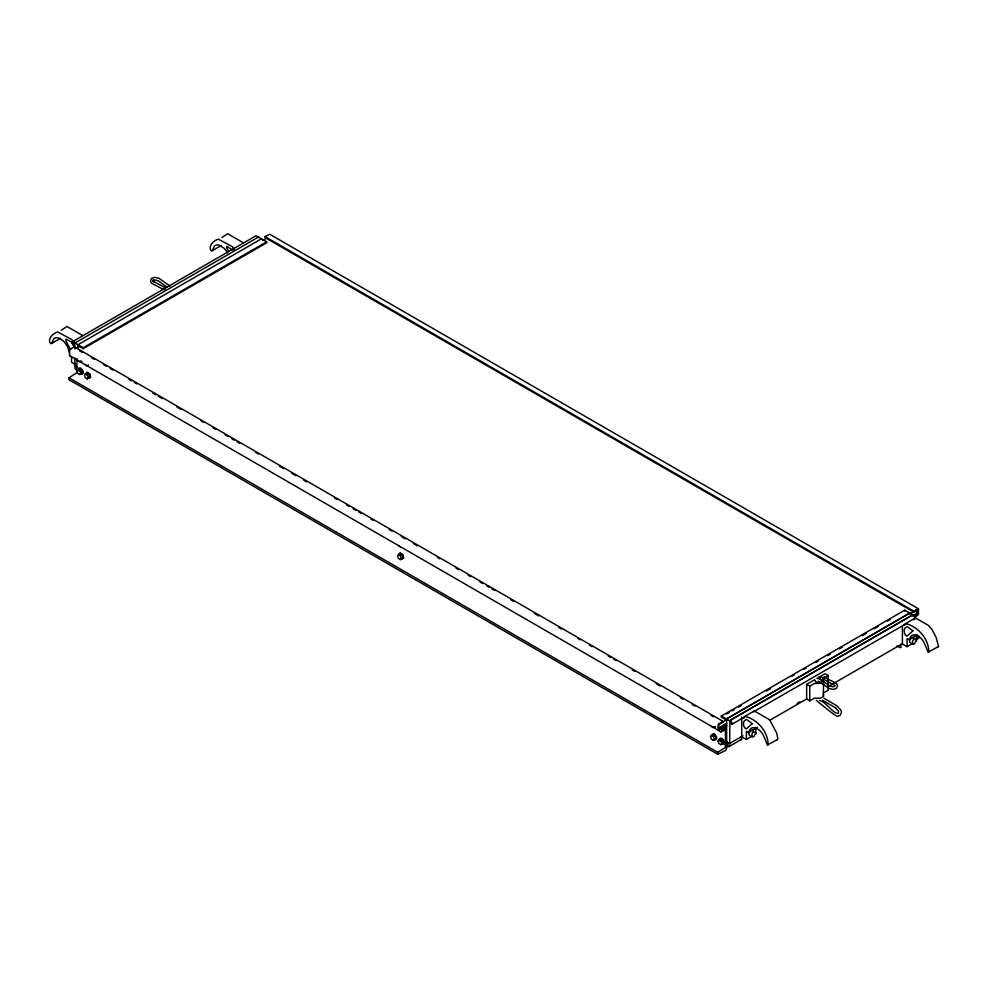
<?xml version="1.0" encoding="UTF-8"?>
<svg xmlns="http://www.w3.org/2000/svg" width="988" height="988" viewBox="0 0 988 988"><rect width="100%" height="100%" fill="white"/><g stroke="black" fill="none" stroke-linecap="round" stroke-linejoin="round"><path stroke-width="1.48" d="M824.153 678.484L824.239 677.15L822.596 678.694L834.798 685.487M77.904 348.628L77.904 345.59L83.264 348.678L266.698 242.764L266.698 241.801L255.941 235.786L72.495 341.687L72.359 343.342C73.124 344.948 73.1 341.021 74.668 343.589L74.89 348.838M164.86 289.361L165.404 287.928L164.737 287.397L153.054 281.247L153.869 281.852L152.967 280.753L153.436 279.876L152.732 280.654L154.573 279.962L157.969 280.629L167.231 287.187M914.024 619.945L914.962 618.179L916.209 618.34L928.263 625.293L932.104 629.591L936.142 637.47L938.575 646.461L928.065 652.241C925.348 645.893 923.484 637.285 915.543 635.037A12.091 6.978 60 0 0 910.343 637.211L909.046 639.718L907.083 638.581L907.083 646.695L902.402 643.991L902.402 625.799M750.003 731.342L749.04 733.22L749.04 734.936L750.003 735.702M910.677 638.581L909.726 640.446L909.726 642.163L910.677 642.929M741.716 717.041L741.716 736.764L746.397 739.469L746.397 731.355L748.361 732.479L749.67 729.984A12.091 6.978 60 0 1 754.857 727.798C762.798 730.046 764.675 738.654 767.392 745.014L777.889 739.222L776.741 733.195L769.701 719.832L754.289 710.952L744.915 716.362L743.976 718.128L743.433 717.189M835.033 685.783L833.452 686.808L829.908 686.117L819.052 678.558M753.696 711.99L754.289 710.952M914.962 618.179L905.588 623.589L904.65 625.355L904.119 624.428M76.928 370.982L79.633 368.61L81.547 369.71L82.498 372.18L81.547 373.538L79.806 374.551L77.891 373.452L76.928 370.982L79.633 368.61M79.806 374.551L82.498 372.18M88.29 364.782L87.339 366.14L85.425 365.041M85.425 373.97L84.462 375.329L85.425 377.799L87.339 378.898L90.032 376.527L89.081 374.069L87.166 372.958L85.425 373.97L87.339 375.07L88.29 377.54L87.339 378.898M398.46 554.663L397.509 556.034L398.46 558.492L400.375 559.603L403.079 557.232L402.116 554.762L400.202 553.651L398.46 554.663L400.375 555.775L401.338 558.232L400.375 559.603M399.251 555.021L400.202 553.651M710.458 736.739L713.151 734.368L715.065 735.48L716.016 737.937L715.065 739.296L713.324 740.308L711.409 739.209L710.458 736.739L713.151 734.368M713.324 740.308L716.016 737.937M718.943 730.799L720.857 731.91L723.549 729.527L722.599 727.069M723.549 729.527L720.857 731.91M717.98 741.086L720.684 738.715L722.599 739.827L723.549 742.284L722.599 743.655L720.857 744.656L718.943 743.556L717.98 741.086L719.721 740.074M720.857 744.656L723.549 742.284M823.288 682.004L823.449 678.262L828.166 675.545L828.166 690.229L823.449 692.959M823.572 681.621L823.288 696.701L820.287 698.207L814.47 698.133L809.752 700.863L806.653 699.072L806.653 684.388L814.754 679.707L816.026 682.239L821.226 682.165M768.108 745.137C768.442 732.281 757.635 719.326 744.915 716.362M928.782 652.364C929.128 639.508 918.309 626.553 905.588 623.589M73.631 342.54L71.791 339.551L57.625 331.906C53.513 332.981 46.831 339.106 50.561 343.515L51.697 343.182L53.932 338.501L55.933 337.661L58.378 337.933L63.084 340.774A12.091 6.978 60 0 1 68.283 348.962L69.58 352.963M234.304 249.779L232.476 246.778L218.299 239.145C214.198 240.208 207.505 246.333 211.234 250.754L212.383 250.409L214.618 245.74L216.607 244.901L219.064 245.172L223.77 248.013A12.091 6.978 60 0 1 227.561 252.965M164.737 287.397L163.847 289.706L151.967 283.457L150.472 281.642L151.349 278.48L154.35 277.356L158.945 278.258L169.961 286.063M75.174 342.885L258.609 236.972M78.188 344.627L261.622 238.713M78.719 368.808L80.917 368.24L83.115 371.352L83.115 372.995L81.942 374.044L80.584 373.76M85.919 373.353L87.092 372.315L89.809 373.884L90.649 377.342L88.451 377.922M398.954 554.046L400.128 553.008L402.845 554.577L403.684 558.047L401.486 558.615M711.903 734.763L714.102 734.195L716.3 737.307L716.3 738.95M712.237 734.566L714.435 733.998L716.633 737.11L716.633 738.752L715.46 739.802L714.102 739.53M719.77 738.925L721.969 738.345L724.167 741.457L724.167 743.1L722.994 744.149L721.635 743.878M61.231 330.251L66.999 326.497L82.412 335.414M221.917 237.478L227.672 233.724L243.085 242.64M915.394 618.587L915.221 616.191L904.736 610.176L721.302 716.078L721.302 717.041L726.649 720.141L726.649 745.656M77.891 369.623L79.806 370.722L81.547 369.71M87.339 375.07L89.081 374.069M88.29 377.54L90.032 376.527M400.375 555.775L402.116 554.762M401.338 558.232L403.079 557.232M715.065 726.551L713.324 727.563L711.409 726.452M711.409 735.381L713.324 736.492L715.065 735.48M718.943 739.728L720.857 740.839L722.599 739.827M51.277 343.663L60.651 338.254M211.951 250.89L221.324 245.481M726.649 725.748L725.649 724.772C717.337 734.146 715.683 724.081 722.969 722.265L722.969 721.302L74.224 346.751L69.518 349.826L69.518 355.668L718.264 730.218L725.501 726.773L725.39 747.422L717.745 752.325L68.999 377.774L68.999 379.725L717.745 754.276L725.649 750.485L727.995 744.878M913.715 616.203C919.112 616.784 920.347 604.854 913.777 612.103L265.031 237.552L265.031 236.589L269.736 234.242L918.482 608.793L918.482 614.622L915.456 616.747M75.533 348.48L79.546 346.158M262.672 240.43L266.686 238.12M72.495 341.687L83.264 347.714L266.698 241.801M68.999 377.774L76.644 372.871L77.064 358.607M726.612 713.978L729.268 712.447M731.935 710.903L734.59 709.372M738.579 707.075L741.235 705.531M766.49 690.958L770.479 688.648M791.746 676.372L794.414 674.841M803.713 669.469L806.369 667.925M815.68 662.553L818.336 661.021M827.635 655.649L830.303 654.118M839.602 648.745L842.258 647.202M862.203 635.692L866.192 633.394M874.17 628.788L878.159 626.491M887.459 621.119L890.114 619.575M909.812 612.943L726.452 719.017L909.899 613.116M722.969 721.302L718.264 724.377L718.264 730.218M265.031 236.589L913.777 611.14L918.482 608.793M718.634 724.402L726.662 719.77M909.8 614.042L916.481 610.189L916.481 613.659L912.467 615.981M912.826 614.684L729.465 720.758L912.912 614.857M718.634 727.884L726.662 723.253M723.105 743.408L728.329 746.422A1.89 1.099 60 0 0 729.663 745.656L729.564 743.631L727.156 742.692L726.649 741.395L727.341 742.902L729.663 743.445L729.885 721.87L731.379 722.734L731.738 724.377L743.705 717.473M755.672 710.57L905.885 623.848M806.653 684.388L809.752 686.178L814.47 683.449L820.954 683.363M797.168 703.37L799.835 701.826M748.361 732.479L756.573 727.748M909.046 639.718L917.247 634.975M729.663 743.445L742.964 735.764M754.918 728.86L757.586 727.329M769.541 720.413L806.764 698.924M829.364 685.882L902.476 643.67M916.753 637.433L919.001 636.136L919.001 638.075L916.778 639.36M728.996 746.607L741.531 739.357M746.397 739.469L752.263 736.085M907.083 646.695L912.937 643.312M77.706 367.413L75.002 365.721L74.89 367.622A1.89 1.099 60 0 0 76.224 369.944M69.518 355.668L70.21 355.643M820.114 678.805L816.965 678.435L825.066 673.754L828.166 675.545M912.146 637.433L913.431 637.544L913.949 638.865M751.473 730.206L752.757 730.317L753.264 731.639M937.439 646.831L938.155 646.955M776.766 739.604L777.482 739.728M80.584 361.015L81.942 361.287M86.759 372.501L88.117 372.785L90.303 375.885L89.463 378.392L88.117 378.108M80.917 373.575L82.276 373.847M399.794 553.206L401.153 553.478L403.351 556.59L402.511 559.085L401.153 558.813M714.102 726.773L715.46 727.045M721.969 730.922L724.167 730.354L723.327 726.884M721.635 731.12L723.834 730.54L722.994 727.082M721.969 743.68L723.327 743.952M77.397 367.561L74.89 365.412L74.89 357.878M824.239 677.15L836.132 683.338L837.663 685.19L836.552 688.303L833.637 689.402L829.13 688.525L818.385 681.053M897.104 645.967L899.722 647.473A1.89 1.099 60 0 0 901.056 646.695L900.723 644.423M721.302 716.078L731.775 722.092L731.738 724.377M73.977 343.676L74.52 341.959M79.559 350.802L82.226 352.333M91.575 357.73L94.243 359.274M103.592 364.671L106.259 366.215M110.261 368.524L112.928 370.068M128.946 379.318L131.626 380.849M134.294 382.393L136.962 383.937M152.979 393.187L155.647 394.731M158.315 396.262L162.328 398.584M177.013 407.056L181.014 409.365M201.033 420.925L203.701 422.469M213.05 427.866L215.717 429.41M225.066 434.806L227.734 436.338M231.735 438.66L234.403 440.191M237.071 441.735L239.751 443.279M255.769 452.529L258.436 454.072M279.789 466.398L283.791 468.707M291.806 473.338L295.807 475.648M303.822 480.267L306.49 481.811M334.524 498.001L337.192 499.533M346.541 504.93L349.209 506.474M353.21 508.783L355.878 510.327M358.545 511.87L361.225 513.414M370.562 518.811L373.229 520.343M389.247 529.593L391.927 531.136M401.264 536.533L405.265 538.843M413.28 543.462L417.282 545.784M437.301 557.343L439.981 558.875M455.999 568.125L458.667 569.668M468.003 575.065L470.683 576.609M480.02 582.006L482.687 583.538M486.701 585.859L489.369 587.391M492.036 588.934L494.704 590.478M510.722 599.728L513.389 601.272M534.755 613.597L538.756 615.907M558.776 627.466L561.456 629.01M577.474 638.26L580.141 639.804M589.478 645.201L592.158 646.732M608.176 655.983L610.843 657.526M613.511 659.07L616.179 660.614M632.197 669.864L634.864 671.395M656.23 683.733L660.231 686.043M680.25 697.602L682.918 699.146M692.267 704.543L694.935 706.087M710.952 715.324L713.62 716.868M77.891 360.694L79.806 361.793M398.46 545.734L400.375 546.846M75.063 364.239L71.544 362.213L71.544 356.791M823.992 698.232L837.058 705.901L840.726 709.927L841.591 712.052L840.133 715.386L837.095 716.399C829.784 711.854 823.103 705.877 816.347 700.331M822.671 700.282L835.811 708.001L835.268 707.593L838.516 711.15L838.392 713.348C832.748 713.892 826.561 702.147 819.595 700.344M741.383 736.418L741.716 738.691A1.89 1.099 60 0 1 740.383 739.469M232.798 250.088L226.721 246.395L226.573 247.988L228.932 251.495M720.857 728.082L721.808 730.54M720.857 740.839L721.808 743.297M713.324 736.492L714.275 738.95M79.806 370.722L80.757 373.192M70.617 349.74L65.887 340.761L66.035 339.168L71.346 341.996L73.89 346.455M823.486 694.07L823.572 696.305M916.456 634.518L916.456 641.286M913.777 611.14L913.777 612.103M904.736 610.176L904.736 611.14M821.683 679.707L821.683 681.522M809.752 686.178L809.752 700.863M755.771 727.292L755.771 734.059M723.834 743.297L723.834 741.655L721.635 738.542L720.277 738.258L719.437 740.765M717.745 752.325L717.745 754.276M83.264 347.714L83.264 348.678M82.782 373.192L82.782 371.537L80.584 368.425L79.225 368.154L78.385 370.648M752.263 723.611L746.348 728.934C743.1 728.033 742.26 720.981 745.421 720.005L746.595 719.474L752.263 723.611M912.949 630.838L907.021 636.173C903.773 635.259 902.946 628.22 906.107 627.244L907.28 626.713L912.949 630.838M755.672 733.034L753.881 736.542L752.411 737.085L751.46 736.332L752.411 732.738L755.165 731.713L755.672 733.034M916.358 640.261L914.555 643.781L913.097 644.324L912.134 643.559L913.097 639.965L915.851 638.94L916.358 640.261M821.744 677.212L819.398 677.743L819.311 676.842L821.744 677.212"/></g></svg>
